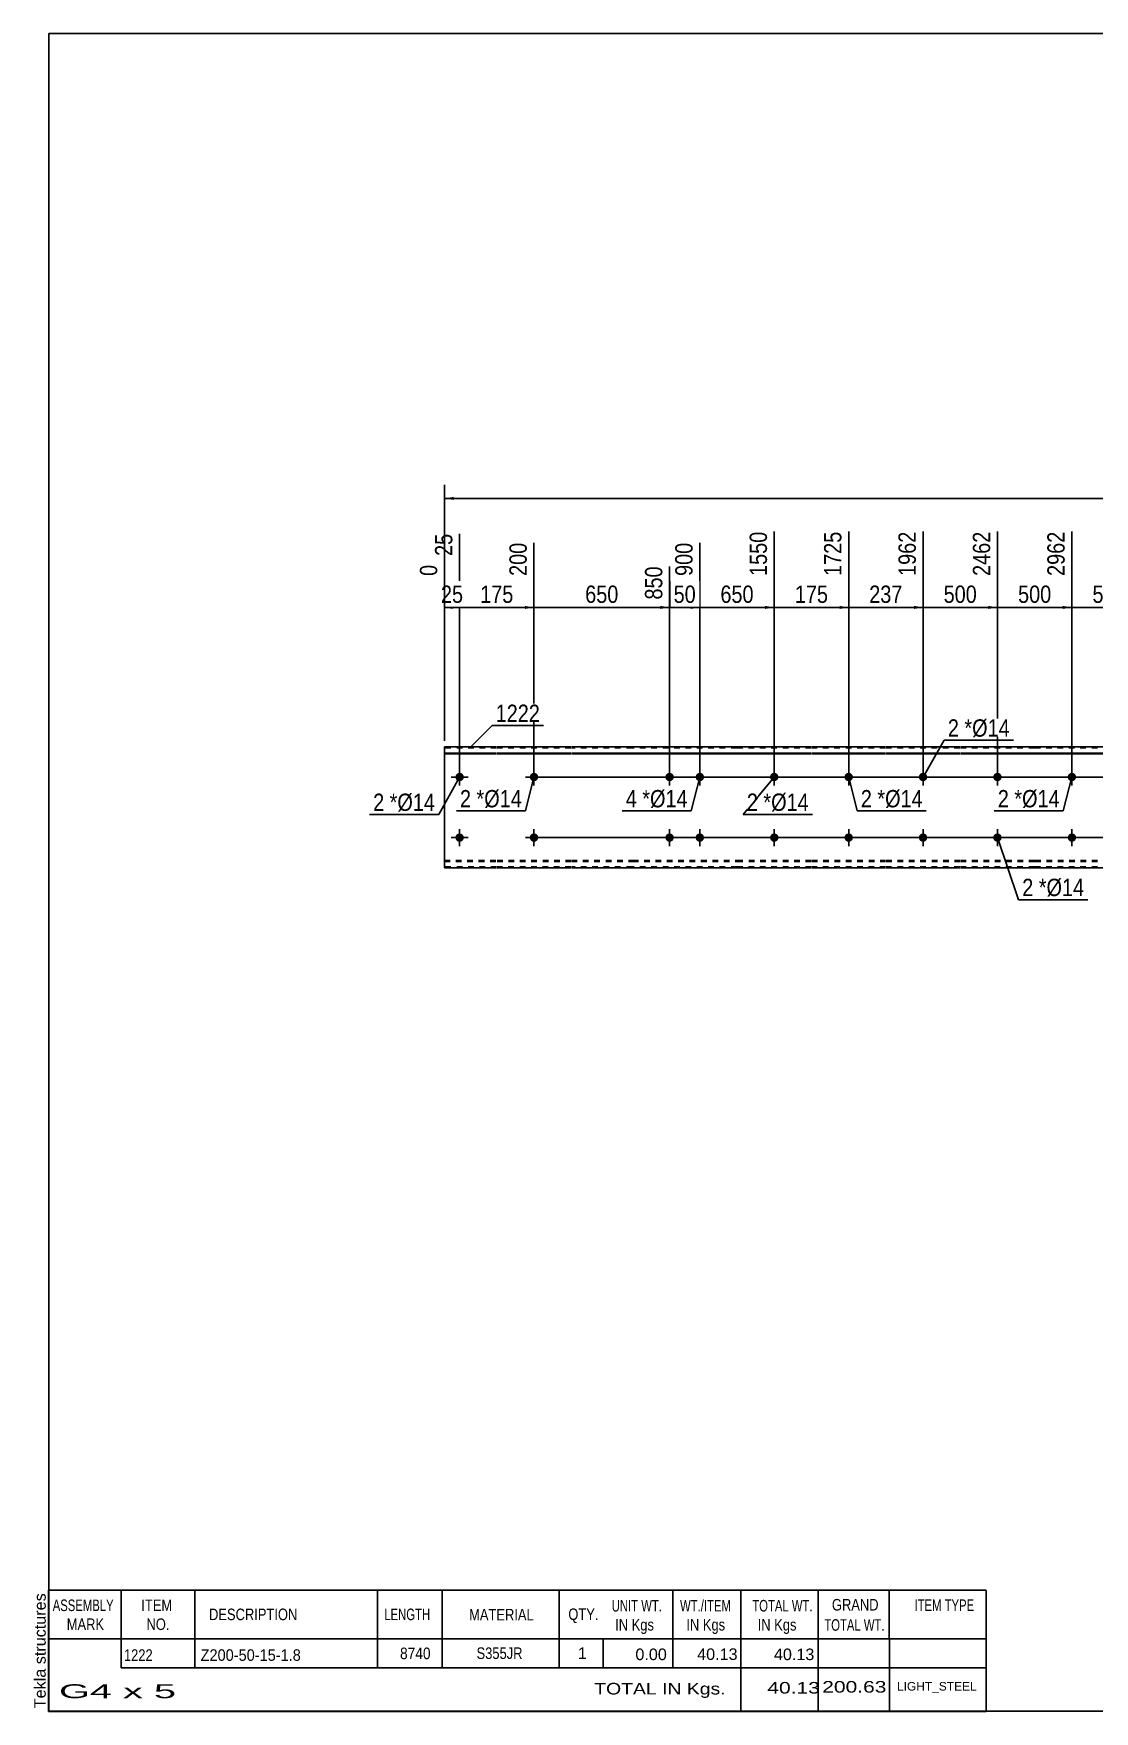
# Model space of a CAD drawing. Header units: millimetres. Extents: x -68 to 335, y -149 to 128.
# Drawn here: x -67.9 to 107.4, y -149.3 to 127.8 of the extents above; entities that cross this region are included whole.
import ezdxf

# ---------------------------------------------------------------- set-up
doc = ezdxf.new("R2010")
doc.units = ezdxf.units.MM
doc.linetypes.add('DXK_LINE_DOT1', pattern=[1.8814, 0.9407, -0.9407])
doc.styles.add('Arial', font='ARIAL.TTF', dxfattribs={"height": 0.2})
doc.styles.add('Arial Narrow', font='ARIALN.TTF', dxfattribs={"height": 0.2})

# ---------------------------------------------------------------- blocks, each defined once
blk = doc.blocks.new('Unknown-629087557-1873')
at = {"color": 5, "linetype": 'Continuous'}
for p, q in [((334.62, 127.75), (-65.38, 127.75)), ((-65.38, 127.75), (-65.38, -149.25)), ((334.62, -149.25), (334.62, 127.75)), ((-65.38, -149.25), (334.62, -149.25))]:
    blk.add_line(p, q, dxfattribs=at)
at = {"color": 174, "linetype": 'Continuous', "style": 'Arial'}
blk.add_text('Tekla structures', height=1.9102, rotation=90, dxfattribs=at).set_placement((-65.88, -148.75))
blk = doc.blocks.new('Bolt-629087557-1223 - 1203')
at = {"linetype": 'Continuous'}
blk.add_hatch(color=3, dxfattribs=at).paths.add_polyline_path([(15.49, 5, -1), (14.09, 5, -1)])
at = {"color": 3, "linetype": 'Continuous'}
for p, q in [((14.79, 6.4), (14.79, 3.6)), ((16.19, 5), (13.39, 5))]:
    blk.add_line(p, q, dxfattribs=at)
blk = doc.blocks.new('Part-629087557-1218 - 1203')
at = {"color": 2, "linetype": 'Continuous'}
for p, q in [((0, 10), (0, -10)), ((8.6, 10), (0, 10)), ((0, 8.94), (8.6, 8.94)), ((0, 8.81), (8.6, 8.81)), ((20.89, 10), (8.7, 10)), ((8.7, 8.94), (20.89, 8.94)), ((8.7, 8.81), (20.89, 8.81)), ((30.99, 10), (20.99, 10)), ((20.99, 8.94), (30.99, 8.94)), ((20.99, 8.81), (30.99, 8.81)), ((48.28, 10), (31.09, 10)), ((31.09, 8.94), (48.28, 8.94)), ((31.09, 8.81), (48.28, 8.81)), ((60.58, 10), (48.38, 10)), ((48.38, 8.94), (60.58, 8.94)), ((48.38, 8.81), (60.58, 8.81)), ((72.87, 10), (60.68, 10)), ((60.68, 8.94), (72.87, 8.94)), ((60.68, 8.81), (72.87, 8.81)), ((85.17, 10), (72.97, 10)), ((72.97, 8.94), (85.17, 8.94)), ((72.97, 8.81), (85.17, 8.81)), ((97.46, 10), (85.27, 10)), ((85.27, 8.94), (97.46, 8.94)), ((85.27, 8.81), (97.46, 8.81)), ((109.75, 10), (97.56, 10)), ((97.56, 8.94), (109.75, 8.94)), ((97.56, 8.81), (109.75, 8.81)), ((122.05, 10), (109.85, 10)), ((109.85, 8.94), (122.05, 8.94)), ((109.85, 8.81), (122.05, 8.81)), ((134.34, 10), (122.15, 10)), ((122.15, 8.94), (134.34, 8.94)), ((122.15, 8.81), (134.34, 8.81)), ((146.64, 10), (134.44, 10)), ((134.44, 8.94), (146.64, 8.94)), ((134.44, 8.81), (146.64, 8.81)), ((158.93, 10), (146.74, 10)), ((146.74, 8.94), (158.93, 8.94)), ((146.74, 8.81), (158.93, 8.81)), ((171.22, 10), (159.03, 10)), ((159.03, 8.94), (171.22, 8.94)), ((159.03, 8.81), (171.22, 8.81)), ((183.52, 10), (171.32, 10)), ((171.32, 8.94), (183.52, 8.94)), ((171.32, 8.81), (183.52, 8.81)), ((195.81, 10), (183.62, 10)), ((183.62, 8.94), (195.81, 8.94)), ((183.62, 8.81), (195.81, 8.81)), ((208.11, 10), (195.91, 10)), ((195.91, 8.94), (208.11, 8.94)), ((195.91, 8.81), (208.11, 8.81)), ((220.4, 10), (208.21, 10)), ((208.21, 8.94), (220.4, 8.94)), ((208.21, 8.81), (220.4, 8.81)), ((232.69, 10), (220.5, 10)), ((220.5, 8.94), (232.69, 8.94)), ((220.5, 8.81), (232.69, 8.81)), ((244.99, 10), (232.79, 10)), ((232.79, 8.94), (244.99, 8.94)), ((232.79, 8.81), (244.99, 8.81)), ((250.09, 10), (245.09, 10)), ((245.09, 8.94), (250.09, 8.94)), ((245.09, 8.81), (250.09, 8.81)), ((250.09, 10), (250.09, -10)), ((8.6, -10), (0, -10)), ((20.89, -10), (8.7, -10)), ((30.99, -10), (20.99, -10)), ((48.28, -10), (31.09, -10)), ((60.58, -10), (48.38, -10)), ((72.87, -10), (60.68, -10)), ((85.17, -10), (72.97, -10)), ((97.46, -10), (85.27, -10)), ((109.75, -10), (97.56, -10)), ((122.05, -10), (109.85, -10)), ((134.34, -10), (122.15, -10)), ((146.64, -10), (134.44, -10)), ((158.93, -10), (146.74, -10)), ((171.22, -10), (159.03, -10)), ((183.52, -10), (171.32, -10)), ((195.81, -10), (183.62, -10)), ((208.11, -10), (195.91, -10)), ((220.4, -10), (208.21, -10)), ((232.69, -10), (220.5, -10)), ((244.99, -10), (232.79, -10)), ((250.09, -10), (245.09, -10))]:
    blk.add_line(p, q, dxfattribs=at)
at = {"color": 7, "linetype": 'DXK_LINE_DOT1'}
for p, q in [((8.6, 9.82), (0, 9.82)), ((20.89, 9.82), (8.7, 9.82)), ((30.99, 9.82), (20.99, 9.82)), ((48.28, 9.82), (31.09, 9.82)), ((60.58, 9.82), (48.38, 9.82)), ((72.87, 9.82), (60.68, 9.82)), ((85.17, 9.82), (72.97, 9.82)), ((97.46, 9.82), (85.27, 9.82)), ((109.75, 9.82), (97.56, 9.82)), ((122.05, 9.82), (109.85, 9.82)), ((134.34, 9.82), (122.15, 9.82)), ((146.64, 9.82), (134.44, 9.82)), ((158.93, 9.82), (146.74, 9.82)), ((171.22, 9.82), (159.03, 9.82)), ((183.52, 9.82), (171.32, 9.82)), ((195.81, 9.82), (183.62, 9.82)), ((208.11, 9.82), (195.91, 9.82)), ((220.4, 9.82), (208.21, 9.82)), ((232.69, 9.82), (220.5, 9.82)), ((244.99, 9.82), (232.79, 9.82)), ((250.09, 9.82), (245.09, 9.82)), ((0, -8.81), (8.6, -8.81)), ((0, -8.94), (8.6, -8.94)), ((8.6, -9.82), (0, -9.82)), ((8.7, -8.81), (20.89, -8.81)), ((8.7, -8.94), (20.89, -8.94)), ((20.89, -9.82), (8.7, -9.82)), ((20.99, -8.81), (30.99, -8.81)), ((20.99, -8.94), (30.99, -8.94)), ((30.99, -9.82), (20.99, -9.82)), ((31.09, -8.81), (48.28, -8.81)), ((31.09, -8.94), (48.28, -8.94)), ((48.28, -9.82), (31.09, -9.82)), ((48.38, -8.81), (60.58, -8.81)), ((48.38, -8.94), (60.58, -8.94)), ((60.58, -9.82), (48.38, -9.82)), ((60.68, -8.81), (72.87, -8.81)), ((60.68, -8.94), (72.87, -8.94)), ((72.87, -9.82), (60.68, -9.82)), ((72.97, -8.81), (85.17, -8.81)), ((72.97, -8.94), (85.17, -8.94)), ((85.17, -9.82), (72.97, -9.82)), ((85.27, -8.81), (97.46, -8.81)), ((85.27, -8.94), (97.46, -8.94)), ((97.46, -9.82), (85.27, -9.82)), ((97.56, -8.81), (109.75, -8.81)), ((97.56, -8.94), (109.75, -8.94)), ((109.75, -9.82), (97.56, -9.82)), ((109.85, -8.81), (122.05, -8.81)), ((109.85, -8.94), (122.05, -8.94)), ((122.05, -9.82), (109.85, -9.82)), ((122.15, -8.81), (134.34, -8.81)), ((122.15, -8.94), (134.34, -8.94)), ((134.34, -9.82), (122.15, -9.82)), ((134.44, -8.81), (146.64, -8.81)), ((134.44, -8.94), (146.64, -8.94)), ((146.64, -9.82), (134.44, -9.82)), ((146.74, -8.81), (158.93, -8.81)), ((146.74, -8.94), (158.93, -8.94)), ((158.93, -9.82), (146.74, -9.82)), ((159.03, -8.81), (171.22, -8.81)), ((159.03, -8.94), (171.22, -8.94)), ((171.22, -9.82), (159.03, -9.82)), ((171.32, -8.81), (183.52, -8.81)), ((171.32, -8.94), (183.52, -8.94)), ((183.52, -9.82), (171.32, -9.82)), ((183.62, -8.81), (195.81, -8.81)), ((183.62, -8.94), (195.81, -8.94)), ((195.81, -9.82), (183.62, -9.82)), ((195.91, -8.81), (208.11, -8.81)), ((195.91, -8.94), (208.11, -8.94)), ((208.11, -9.82), (195.91, -9.82)), ((208.21, -8.81), (220.4, -8.81)), ((208.21, -8.94), (220.4, -8.94)), ((220.4, -9.82), (208.21, -9.82)), ((220.5, -8.81), (232.69, -8.81)), ((220.5, -8.94), (232.69, -8.94)), ((232.69, -9.82), (220.5, -9.82)), ((232.79, -8.81), (244.99, -8.81)), ((232.79, -8.94), (244.99, -8.94)), ((244.99, -9.82), (232.79, -9.82)), ((245.09, -8.81), (250.09, -8.81)), ((245.09, -8.94), (250.09, -8.94)), ((250.09, -9.82), (245.09, -9.82))]:
    blk.add_line(p, q, dxfattribs=at)
blk = doc.blocks.new('Bolt-629087557-1219 - 1203')
at = {"linetype": 'Continuous'}
for points in [[(37.89, 5, -1), (36.49, 5, -1)], [(42.89, 5, -1), (41.49, 5, -1)], [(37.89, -5, -1), (36.49, -5, -1)], [(42.89, -5, -1), (41.49, -5, -1)]]:
    blk.add_hatch(color=3, dxfattribs=at).paths.add_polyline_path(points)
at = {"color": 3, "linetype": 'Continuous'}
for p, q in [((37.19, 6.4), (37.19, 3.6)), ((42.19, 6.4), (42.19, 3.6)), ((35.79, 5), (38.59, 5)), ((40.79, 5), (43.59, 5)), ((35.79, -5), (38.59, -5)), ((37.19, -3.6), (37.19, -6.4)), ((40.79, -5), (43.59, -5)), ((42.19, -3.6), (42.19, -6.4))]:
    blk.add_line(p, q, dxfattribs=at)
blk = doc.blocks.new('Bolt-629087557-1220 - 1203')
at = {"linetype": 'Continuous'}
blk.add_hatch(color=3, dxfattribs=at).paths.add_polyline_path([(15.49, -5, -1), (14.09, -5, -1)])
at = {"color": 3, "linetype": 'Continuous'}
for p, q in [((13.39, -5), (16.19, -5)), ((14.79, -3.6), (14.79, -6.4))]:
    blk.add_line(p, q, dxfattribs=at)
blk = doc.blocks.new('Bolt-629087557-1221 - 1203')
at = {"linetype": 'Continuous'}
blk.add_hatch(color=3, dxfattribs=at).paths.add_polyline_path([(55.18, -5, -1), (53.78, -5, -1)])
at = {"color": 3, "linetype": 'Continuous'}
for p, q in [((53.08, -5), (55.88, -5)), ((54.48, -3.6), (54.48, -6.4))]:
    blk.add_line(p, q, dxfattribs=at)
blk = doc.blocks.new('Bolt-629087557-1222 - 1203')
at = {"linetype": 'Continuous'}
blk.add_hatch(color=3, dxfattribs=at).paths.add_polyline_path([(55.18, 5, -1), (53.78, 5, -1)])
at = {"color": 3, "linetype": 'Continuous'}
for p, q in [((54.48, 6.4), (54.48, 3.6)), ((55.88, 5), (53.08, 5))]:
    blk.add_line(p, q, dxfattribs=at)
blk = doc.blocks.new('Bolt-629087557-1224 - 1203')
at = {"linetype": 'Continuous'}
for points in [[(3.2, 5, -1), (1.8, 5, -1)], [(3.2, -5, -1), (1.8, -5, -1)]]:
    blk.add_hatch(color=3, dxfattribs=at).paths.add_polyline_path(points)
at = {"color": 3, "linetype": 'Continuous'}
for p, q in [((2.5, 6.4), (2.5, 3.6)), ((3.9, 5), (1.1, 5)), ((3.9, -5), (1.1, -5)), ((2.5, -3.6), (2.5, -6.4))]:
    blk.add_line(p, q, dxfattribs=at)
blk = doc.blocks.new('Bolt-629087557-1225 - 1203')
at = {"linetype": 'Continuous'}
for points in [[(67.48, 5, -1), (66.08, 5, -1)], [(67.48, -5, -1), (66.08, -5, -1)]]:
    blk.add_hatch(color=3, dxfattribs=at).paths.add_polyline_path(points)
at = {"color": 3, "linetype": 'Continuous'}
for p, q in [((66.78, 6.4), (66.78, 3.6)), ((68.18, 5), (65.38, 5)), ((68.18, -5), (65.38, -5)), ((66.78, -3.6), (66.78, -6.4))]:
    blk.add_line(p, q, dxfattribs=at)
blk = doc.blocks.new('Bolt-629087557-1237 - 1203')
at = {"linetype": 'Continuous'}
for points in [[(104.36, 5, -1), (102.96, 5, -1)], [(104.36, -5, -1), (102.96, -5, -1)]]:
    blk.add_hatch(color=3, dxfattribs=at).paths.add_polyline_path(points)
at = {"color": 3, "linetype": 'Continuous'}
for p, q in [((103.66, 6.4), (103.66, 3.6)), ((102.26, 5), (105.06, 5)), ((102.26, -5), (105.06, -5)), ((103.66, -3.6), (103.66, -6.4))]:
    blk.add_line(p, q, dxfattribs=at)
blk = doc.blocks.new('Bolt-629087557-1238 - 1203')
at = {"linetype": 'Continuous'}
for points in [[(92.06, 5, -1), (90.66, 5, -1)], [(92.06, -5, -1), (90.66, -5, -1)]]:
    blk.add_hatch(color=3, dxfattribs=at).paths.add_polyline_path(points)
at = {"color": 3, "linetype": 'Continuous'}
for p, q in [((91.36, 6.4), (91.36, 3.6)), ((89.96, 5), (92.76, 5)), ((89.96, -5), (92.76, -5)), ((91.36, -3.6), (91.36, -6.4))]:
    blk.add_line(p, q, dxfattribs=at)
blk = doc.blocks.new('Bolt-629087557-1239 - 1203')
at = {"linetype": 'Continuous'}
for points in [[(79.77, 5, -1), (78.37, 5, -1)], [(79.77, -5, -1), (78.37, -5, -1)]]:
    blk.add_hatch(color=3, dxfattribs=at).paths.add_polyline_path(points)
at = {"color": 3, "linetype": 'Continuous'}
for p, q in [((79.07, 6.4), (79.07, 3.6)), ((77.67, 5), (80.47, 5)), ((77.67, -5), (80.47, -5)), ((79.07, -3.6), (79.07, -6.4))]:
    blk.add_line(p, q, dxfattribs=at)
blk = doc.blocks.new('StraightDimension-629087557-1303 - 1203')
at = {"linetype": 'Continuous'}
blk.add_hatch(color=7, dxfattribs=at).paths.add_polyline_path([(89.86, 33.25), (91.36, 33), (89.86, 32.75)])
at = {"color": 7, "linetype": 'Continuous'}
for p, q in [((79.07, 6), (79.07, 45.51)), ((91.36, 6), (91.36, 45.51)), ((79.07, 33), (91.36, 33))]:
    blk.add_line(p, q, dxfattribs=at)
at = {"color": 0}
blk.add_wipeout([(88.56, 33.15), (88.56, 37.35), (81.87, 37.35), (81.87, 33.15)], dxfattribs=at)
at = {"color": 0, "linetype": 'Continuous'}
blk.add_wipeout([(90.76, 46.11), (86.56, 46.11), (86.56, 37.6), (90.76, 37.6)], dxfattribs=at)
at = {"color": 3, "linetype": 'Continuous', "style": 'Arial Narrow'}
blk.add_text('2462', height=2.863, rotation=90.0002, dxfattribs=at).set_placement((90.16, 38.2))
at = {"color": 3, "style": 'Arial Narrow'}
blk.add_text('500', height=2.863, dxfattribs=at).set_placement((82.47, 33.75))
blk = doc.blocks.new('StraightDimension-629087557-1301 - 1203')
at = {"linetype": 'Continuous'}
blk.add_hatch(color=7, dxfattribs=at).paths.add_polyline_path([(114.45, 33.25), (115.95, 33), (114.45, 32.75)])
at = {"color": 7, "linetype": 'Continuous'}
for p, q in [((103.66, 6), (103.66, 45.51)), ((115.95, 6), (115.95, 45.51)), ((103.66, 33), (115.95, 33))]:
    blk.add_line(p, q, dxfattribs=at)
at = {"color": 0}
blk.add_wipeout([(113.15, 33.15), (113.15, 37.35), (106.46, 37.35), (106.46, 33.15)], dxfattribs=at)
at = {"color": 0, "linetype": 'Continuous'}
blk.add_wipeout([(115.35, 46.11), (111.15, 46.11), (111.15, 37.6), (115.35, 37.6)], dxfattribs=at)
at = {"color": 3, "linetype": 'Continuous', "style": 'Arial Narrow'}
blk.add_text('3462', height=2.863, rotation=90.0002, dxfattribs=at).set_placement((114.75, 38.2))
at = {"color": 3, "style": 'Arial Narrow'}
blk.add_text('500', height=2.863, dxfattribs=at).set_placement((107.06, 33.75))
blk = doc.blocks.new('StraightDimension-629087557-1305 - 1203')
at = {"linetype": 'Continuous'}
blk.add_hatch(color=7, dxfattribs=at).paths.add_polyline_path([(65.28, 33.25), (66.78, 33), (65.28, 32.75)])
at = {"color": 7, "linetype": 'Continuous'}
for p, q in [((54.48, 6), (54.48, 45.51)), ((66.78, 6), (66.78, 45.51)), ((54.48, 33), (66.78, 33))]:
    blk.add_line(p, q, dxfattribs=at)
at = {"color": 0}
blk.add_wipeout([(63.97, 33.15), (63.97, 37.35), (57.29, 37.35), (57.29, 33.15)], dxfattribs=at)
at = {"color": 0, "linetype": 'Continuous'}
blk.add_wipeout([(66.18, 46.11), (61.98, 46.11), (61.98, 37.6), (66.18, 37.6)], dxfattribs=at)
at = {"color": 3, "linetype": 'Continuous', "style": 'Arial Narrow'}
blk.add_text('1725', height=2.863, rotation=90.0002, dxfattribs=at).set_placement((65.58, 38.2))
at = {"color": 3, "style": 'Arial Narrow'}
blk.add_text('175', height=2.863, dxfattribs=at).set_placement((57.89, 33.75))
blk = doc.blocks.new('StraightDimension-629087557-1309 - 1203')
at = {"linetype": 'Continuous'}
blk.add_hatch(color=7, dxfattribs=at).paths.add_polyline_path([(13.29, 33.25), (14.79, 33), (13.29, 32.75)])
at = {"color": 7, "linetype": 'Continuous'}
for p, q in [((2.5, 6), (2.5, 45.16)), ((14.79, 6), (14.79, 43.68)), ((2.5, 33), (14.79, 33))]:
    blk.add_line(p, q, dxfattribs=at)
at = {"color": 0}
blk.add_wipeout([(11.99, 33.15), (11.99, 37.35), (5.3, 37.35), (5.3, 33.15)], dxfattribs=at)
at = {"color": 0, "linetype": 'Continuous'}
blk.add_wipeout([(14.19, 44.28), (9.99, 44.28), (9.99, 37.6), (14.19, 37.6)], dxfattribs=at)
at = {"color": 3, "linetype": 'Continuous', "style": 'Arial Narrow'}
blk.add_text('200', height=2.863, rotation=90.0002, dxfattribs=at).set_placement((13.59, 38.2))
at = {"color": 3, "style": 'Arial Narrow'}
blk.add_text('175', height=2.863, dxfattribs=at).set_placement((5.9, 33.75))
blk = doc.blocks.new('StraightDimension-629087557-1302 - 1203')
at = {"linetype": 'Continuous'}
blk.add_hatch(color=7, dxfattribs=at).paths.add_polyline_path([(102.16, 33.25), (103.66, 33), (102.16, 32.75)])
at = {"color": 7, "linetype": 'Continuous'}
for p, q in [((91.36, 6), (91.36, 45.51)), ((103.66, 6), (103.66, 45.51)), ((91.36, 33), (103.66, 33))]:
    blk.add_line(p, q, dxfattribs=at)
at = {"color": 0}
blk.add_wipeout([(100.85, 33.15), (100.85, 37.35), (94.17, 37.35), (94.17, 33.15)], dxfattribs=at)
at = {"color": 0, "linetype": 'Continuous'}
blk.add_wipeout([(103.06, 46.11), (98.86, 46.11), (98.86, 37.6), (103.06, 37.6)], dxfattribs=at)
at = {"color": 3, "linetype": 'Continuous', "style": 'Arial Narrow'}
blk.add_text('2962', height=2.863, rotation=90.0002, dxfattribs=at).set_placement((102.46, 38.2))
at = {"color": 3, "style": 'Arial Narrow'}
blk.add_text('500', height=2.863, dxfattribs=at).set_placement((94.77, 33.75))
blk = doc.blocks.new('StraightDimension-629087557-1306 - 1203')
at = {"linetype": 'Continuous'}
blk.add_hatch(color=7, dxfattribs=at).paths.add_polyline_path([(52.98, 33.25), (54.48, 33), (52.98, 32.75)])
at = {"color": 7, "linetype": 'Continuous'}
for p, q in [((54.48, 6), (54.48, 45.51)), ((42.19, 6), (42.19, 43.68)), ((42.19, 33), (54.48, 33))]:
    blk.add_line(p, q, dxfattribs=at)
at = {"color": 0}
blk.add_wipeout([(51.68, 33.15), (51.68, 37.35), (44.99, 37.35), (44.99, 33.15)], dxfattribs=at)
at = {"color": 0, "linetype": 'Continuous'}
blk.add_wipeout([(53.88, 46.11), (49.68, 46.11), (49.68, 37.6), (53.88, 37.6)], dxfattribs=at)
at = {"color": 3, "linetype": 'Continuous', "style": 'Arial Narrow'}
blk.add_text('1550', height=2.863, rotation=90.0002, dxfattribs=at).set_placement((53.28, 38.2))
at = {"color": 3, "style": 'Arial Narrow'}
blk.add_text('650', height=2.863, dxfattribs=at).set_placement((45.59, 33.75))
blk = doc.blocks.new('StraightDimension-629087557-1307 - 1203')
at = {"linetype": 'Continuous'}
blk.add_hatch(color=7, dxfattribs=at).paths.add_polyline_path([(40.69, 33.25), (42.19, 33), (40.69, 32.75)])
at = {"color": 7, "linetype": 'Continuous'}
for p, q in [((42.19, 6), (42.19, 43.68)), ((37.19, 6), (37.19, 39.78)), ((37.19, 33), (42.19, 33))]:
    blk.add_line(p, q, dxfattribs=at)
at = {"color": 0}
blk.add_wipeout([(42.12, 33.15), (42.12, 37.35), (37.26, 37.35), (37.26, 33.15)], dxfattribs=at)
at = {"color": 0, "linetype": 'Continuous'}
blk.add_wipeout([(41.59, 44.28), (37.39, 44.28), (37.39, 37.6), (41.59, 37.6)], dxfattribs=at)
at = {"color": 3, "linetype": 'Continuous', "style": 'Arial Narrow'}
blk.add_text('900', height=2.863, rotation=90.0002, dxfattribs=at).set_placement((40.99, 38.2))
at = {"color": 3, "style": 'Arial Narrow'}
blk.add_text('50', height=2.863, dxfattribs=at).set_placement((37.86, 33.75))
blk = doc.blocks.new('StraightDimension-629087557-1308 - 1203')
at = {"linetype": 'Continuous'}
blk.add_hatch(color=7, dxfattribs=at).paths.add_polyline_path([(35.69, 33.25), (37.19, 33), (35.69, 32.75)])
at = {"color": 7, "linetype": 'Continuous'}
for p, q in [((14.79, 6), (14.79, 43.68)), ((37.19, 6), (37.19, 39.78)), ((14.79, 33), (37.19, 33))]:
    blk.add_line(p, q, dxfattribs=at)
at = {"color": 0, "linetype": 'Continuous'}
blk.add_wipeout([(36.59, 40.38), (32.39, 40.38), (32.39, 33.7), (36.59, 33.7)], dxfattribs=at)
at = {"color": 0}
blk.add_wipeout([(29.33, 33.15), (29.33, 37.35), (22.65, 37.35), (22.65, 33.15)], dxfattribs=at)
at = {"color": 3, "linetype": 'Continuous', "style": 'Arial Narrow'}
blk.add_text('850', height=2.863, rotation=90.0002, dxfattribs=at).set_placement((35.99, 34.3))
at = {"color": 3, "style": 'Arial Narrow'}
blk.add_text('650', height=2.863, dxfattribs=at).set_placement((23.25, 33.75))
blk = doc.blocks.new('StraightDimension-629087557-1304 - 1203')
at = {"linetype": 'Continuous'}
blk.add_hatch(color=7, dxfattribs=at).paths.add_polyline_path([(77.57, 33.25), (79.07, 33), (77.57, 32.75)])
at = {"color": 7, "linetype": 'Continuous'}
for p, q in [((66.78, 6), (66.78, 45.51)), ((79.07, 6), (79.07, 45.51)), ((66.78, 33), (79.07, 33))]:
    blk.add_line(p, q, dxfattribs=at)
at = {"color": 0}
blk.add_wipeout([(76.26, 33.15), (76.26, 37.35), (69.58, 37.35), (69.58, 33.15)], dxfattribs=at)
at = {"color": 0, "linetype": 'Continuous'}
blk.add_wipeout([(78.47, 46.11), (74.27, 46.11), (74.27, 37.6), (78.47, 37.6)], dxfattribs=at)
at = {"color": 3, "linetype": 'Continuous', "style": 'Arial Narrow'}
blk.add_text('1962', height=2.863, rotation=90.0002, dxfattribs=at).set_placement((77.87, 38.2))
at = {"color": 3, "style": 'Arial Narrow'}
blk.add_text('237', height=2.863, dxfattribs=at).set_placement((70.18, 33.75))
blk = doc.blocks.new('StraightDimension-629087557-1310 - 1203')
at = {"linetype": 'Continuous'}
blk.add_hatch(color=7, dxfattribs=at).paths.add_polyline_path([(1, 33.25), (2.5, 33), (1, 32.75)])
at = {"color": 7, "linetype": 'Continuous'}
for p, q in [((2.5, 6), (2.5, 45.16)), ((0, 11), (0, 40.03)), ((0, 33), (2.5, 33))]:
    blk.add_line(p, q, dxfattribs=at)
at = {"color": 0, "linetype": 'Continuous'}
blk.add_wipeout([(1.9, 45.76), (-2.3, 45.76), (-2.3, 40.9), (1.9, 40.9)], dxfattribs=at)
at = {"color": 0}
blk.add_wipeout([(3.68, 33.15), (3.68, 37.35), (-1.18, 37.35), (-1.18, 33.15)], dxfattribs=at)
at = {"color": 0, "linetype": 'Continuous'}
blk.add_wipeout([(-0.6, 40.63), (-4.8, 40.63), (-4.8, 37.6), (-0.6, 37.6)], dxfattribs=at)
at = {"color": 3, "linetype": 'Continuous', "style": 'Arial Narrow'}
for s, height, p in [('25', 2.863, (1.3, 41.5)), ('0', 2.86, (-1.2, 38.2))]:
    blk.add_text(s, height=height, rotation=90.0002, dxfattribs=at).set_placement(p)
at = {"color": 3, "style": 'Arial Narrow'}
blk.add_text('25', height=2.863, dxfattribs=at).set_placement((-0.58, 33.75))
blk = doc.blocks.new('StraightDimension-629087557-1379 - 1203')
at = {"linetype": 'Continuous'}
for points in [[(260.75, 8.5), (261, 10), (261.25, 8.5)], [(261.25, 6.5), (261, 5), (260.75, 6.5)]]:
    blk.add_hatch(color=7, dxfattribs=at).paths.add_polyline_path(points)
at = {"color": 7, "linetype": 'Continuous'}
for p, q in [((239.89, 10), (263.4, 10)), ((261, 5), (261, 10)), ((15.79, 5), (263.4, 5))]:
    blk.add_line(p, q, dxfattribs=at)
at = {"color": 0}
blk.add_wipeout([(260.85, 9.93), (256.65, 9.93), (256.65, 5.07), (260.85, 5.07)], dxfattribs=at)
at = {"color": 3, "style": 'Arial Narrow'}
blk.add_text('50', height=2.863, rotation=90.0002, dxfattribs=at).set_placement((260.25, 5.67))
blk = doc.blocks.new('StraightDimension-629087557-1394 - 1203')
at = {"linetype": 'Continuous'}
for points in [[(260.75, -6.5), (261, -5), (261.25, -6.5)], [(261.25, -8.5), (261, -10), (260.75, -8.5)]]:
    blk.add_hatch(color=7, dxfattribs=at).paths.add_polyline_path(points)
at = {"color": 7, "linetype": 'Continuous'}
for p, q in [((15.79, -5), (263.4, -5)), ((261, -10), (261, -5)), ((239.89, -10), (263.4, -10))]:
    blk.add_line(p, q, dxfattribs=at)
at = {"color": 0}
blk.add_wipeout([(260.85, -5.07), (256.65, -5.07), (256.65, -9.93), (260.85, -9.93)], dxfattribs=at)
at = {"color": 3, "style": 'Arial Narrow'}
blk.add_text('50', height=2.863, rotation=90.0002, dxfattribs=at).set_placement((260.25, -9.33))
blk = doc.blocks.new('StraightDimension-629087557-1409 - 1203')
at = {"linetype": 'Continuous'}
for points in [[(1.5, 50.75), (0, 51), (1.5, 51.25)], [(248.59, 51.25), (250.09, 51), (248.59, 50.75)]]:
    blk.add_hatch(color=7, dxfattribs=at).paths.add_polyline_path(points)
at = {"color": 7, "linetype": 'Continuous'}
for p, q in [((0, 11), (0, 53.25)), ((250.09, 11), (250.09, 53.25)), ((0, 51), (250.09, 51))]:
    blk.add_line(p, q, dxfattribs=at)
at = {"color": 0}
blk.add_wipeout([(129.3, 51.15), (129.3, 55.35), (120.79, 55.35), (120.79, 51.15)], dxfattribs=at)
at = {"color": 3, "style": 'Arial Narrow'}
blk.add_text('8740', height=2.863, dxfattribs=at).set_placement((121.39, 51.75))
blk = doc.blocks.new('CBS_BOM-629087557-1951')
at = {"color": 7, "linetype": 'Continuous'}
for p, q in [((-65.41, -137.28), (-65.41, -129.28)), ((-65.41, -129.28), (89.51, -129.28)), ((-53.41, -137.28), (-53.41, -129.28)), ((-41.22, -137.28), (-41.22, -129.28)), ((-11.06, -137.28), (-11.06, -129.28)), ((-0.38, -137.28), (-0.38, -129.28)), ((18.94, -137.28), (18.94, -129.28)), ((37.74, -137.28), (37.74, -129.28)), ((48.95, -137.28), (48.95, -129.28)), ((61.74, -137.28), (61.74, -129.28)), ((73.49, -137.28), (73.49, -129.28)), ((89.51, -129.29), (89.5, -137.27)), ((-65.41, -137.28), (89.51, -137.28)), ((-65.41, -142.08), (-65.41, -137.28)), ((-53.41, -142.08), (-53.41, -137.28)), ((-41.22, -142.08), (-41.22, -137.28)), ((-11.06, -142.08), (-11.06, -137.28)), ((-0.38, -142.08), (-0.38, -137.28)), ((18.94, -142.08), (18.94, -137.28)), ((26.2, -142.08), (26.2, -137.28)), ((37.74, -142.08), (37.74, -137.28)), ((48.95, -142.08), (48.95, -137.28)), ((61.74, -142.08), (61.74, -137.28)), ((73.5, -142.08), (73.5, -137.28)), ((89.51, -137.28), (89.51, -142.08)), ((-65.41, -149.28), (-65.41, -142.1)), ((-53.41, -142.08), (89.51, -142.08)), ((48.95, -149.28), (48.95, -142.1)), ((61.74, -149.28), (61.74, -142.1)), ((73.54, -149.28), (73.54, -142.1)), ((89.51, -142.08), (89.51, -149.28)), ((-65.41, -149.28), (89.51, -149.28))]:
    blk.add_line(p, q, dxfattribs=at)
at = {"color": 3, "linetype": 'Continuous', "style": 'Arial'}
for s, height, width, p in [('ASSEMBLY', 1.91, 0.7, (-64.73, -132.71)), ('ITEM', 1.91, 0.8, (-50.09, -132.71)), ('DESCRIPTION', 1.9102, 0.8, (-38.9, -134.21)), ('LENGTH', 1.91, 0.7, (-9.95, -134.21)), ('MATERIAL', 1.91, 0.8, (4.07, -134.26)), ('QTY.', 1.91, 0.8, (20.46, -134.18)), ('UNIT WT.', 1.91, 0.7, (27.63, -132.78)), ('WT./ITEM', 1.91, 0.7, (38.92, -132.78)), ('TOTAL WT.', 1.91, 0.7, (50.85, -132.78)), ('GRAND', 1.91, 0.8, (64.01, -132.62)), ('ITEM TYPE', 1.91, 0.7, (77.65, -132.7)), ('MARK', 1.91, 0.8, (-62.41, -135.84)), ('NO.', 1.91, 0.8, (-49.23, -135.84)), ('IN Kgs', 1.91, 0.8, (28.2, -135.92)), ('IN Kgs', 1.91, 0.8, (39.96, -135.92)), ('IN Kgs', 1.91, 0.8, (51.75, -135.92)), ('TOTAL WT.', 1.91, 0.7, (62.75, -135.96))]:
    blk.add_text(s, height=height, dxfattribs=dict(at, width=width)).set_placement(p)
at = {"color": 7, "linetype": 'Continuous', "style": 'Arial'}
for s, height, width, p in [('1222', 1.91, 0.8, (-52.96, -140.93)), ('Z200-50-15-1.8', 1.9102, 0.9, (-40.29, -140.93)), ('8740', 1.91, 0.85, (-7.34, -140.65)), ('S355JR', 1.91, 0.8, (5.3, -140.62))]:
    blk.add_text(s, height=height, dxfattribs=dict(at, width=width)).set_placement(p)
for s, p in [('1', (22.03, -140.62)), ('0.00', (31.54, -140.81)), ('40.13', (41.75, -140.78)), ('40.13', (54.43, -140.81))]:
    blk.add_text(s, height=1.91, dxfattribs=at).set_placement(p)
at = {"color": 6, "linetype": 'Continuous', "style": 'Arial'}
for s, height, width, p in [('G4 x 5', 2.292, 2.05, (-63.69, -147.09)), ('TOTAL IN Kgs.', 1.9102, 1.2, (24.74, -146.48)), ('40.13', 1.91, 1.3, (53.34, -146.33)), ('200.63', 1.91, 1.3, (62.41, -146.17))]:
    blk.add_text(s, height=height, dxfattribs=dict(at, width=width)).set_placement(p)
blk.add_text('LIGHT_STEEL', height=1.4135, dxfattribs=at).set_placement((74.76, -145.83))
blk = doc.blocks.new('Mark-629087557-1412 - 1203')
at = {"color": 0}
blk.add_wipeout([(15.77, 14.09), (15.77, 17.09), (8.46, 17.09), (8.46, 14.09)], dxfattribs=at)
blk.add_wipeout([(15.77, 14.09), (15.77, 17.09), (8.46, 17.09), (8.46, 14.09)], dxfattribs=at)
at = {"color": 7, "linetype": 'Continuous'}
for p, q in [((4.32, 9.95), (7.86, 13.49)), ((7.86, 13.49), (16.37, 13.49))]:
    blk.add_line(p, q, dxfattribs=at)
at = {"color": 3, "style": 'Arial Narrow'}
blk.add_text('1222', height=2.863, dxfattribs=at).set_placement((8.46, 14.09))
blk = doc.blocks.new('MarkSet-629087557-1425 - 1203')
at = {"color": 0}
blk.add_wipeout([(51.79, -0.59), (51.79, 2.41), (49.96, 2.41), (49.96, -0.59)], dxfattribs=at)
blk.add_wipeout([(51.79, -0.59), (51.79, 2.41), (49.96, 2.41), (49.96, -0.59)], dxfattribs=at)
blk.add_wipeout([(53.97, -0.59), (53.97, 2.41), (52.69, 2.41), (52.69, -0.59)], dxfattribs=at)
blk.add_wipeout([(53.97, -0.59), (53.97, 2.41), (52.69, 2.41), (52.69, -0.59)], dxfattribs=at)
at = {"color": 3, "style": 'Arial Narrow'}
blk.add_text('2', height=2.86, dxfattribs=at).set_placement((49.96, -0.59))
at = {"color": 0}
blk.add_wipeout([(60.18, -0.59), (60.18, 2.41), (53.97, 2.41), (53.97, -0.59)], dxfattribs=at)
blk.add_wipeout([(60.18, -0.59), (60.18, 2.41), (53.97, 2.41), (53.97, -0.59)], dxfattribs=at)
at = {"color": 7, "linetype": 'Continuous'}
for p, q in [((54.48, 5), (49.36, -1.19)), ((49.36, -1.19), (60.78, -1.19))]:
    blk.add_line(p, q, dxfattribs=at)
at = {"color": 3, "style": 'Arial Narrow'}
for s, height, p in [('*', 2.86, (52.69, -0.59)), ('Ø14', 2.863, (53.97, -0.59))]:
    blk.add_text(s, height=height, dxfattribs=at).set_placement(p)
blk = doc.blocks.new('MarkSet-629087557-1420 - 1203')
at = {"color": 0}
blk.add_wipeout([(4.39, -0.01), (4.39, 2.99), (2.56, 2.99), (2.56, -0.01)], dxfattribs=at)
blk.add_wipeout([(4.39, -0.01), (4.39, 2.99), (2.56, 2.99), (2.56, -0.01)], dxfattribs=at)
blk.add_wipeout([(6.57, -0.01), (6.57, 2.99), (5.29, 2.99), (5.29, -0.01)], dxfattribs=at)
blk.add_wipeout([(6.57, -0.01), (6.57, 2.99), (5.29, 2.99), (5.29, -0.01)], dxfattribs=at)
at = {"color": 3, "style": 'Arial Narrow'}
blk.add_text('2', height=2.86, dxfattribs=at).set_placement((2.56, -0.01))
at = {"color": 0}
blk.add_wipeout([(12.78, -0.01), (12.78, 2.99), (6.57, 2.99), (6.57, -0.01)], dxfattribs=at)
blk.add_wipeout([(12.78, -0.01), (12.78, 2.99), (6.57, 2.99), (6.57, -0.01)], dxfattribs=at)
at = {"color": 7, "linetype": 'Continuous'}
for p in [(14.79, 5), (1.96, -0.61)]:
    blk.add_line(p, (13.38, -0.61), dxfattribs=at)
at = {"color": 3, "style": 'Arial Narrow'}
for s, height, p in [('*', 2.86, (5.29, -0.01)), ('Ø14', 2.863, (6.57, -0.01))]:
    blk.add_text(s, height=height, dxfattribs=at).set_placement(p)
blk = doc.blocks.new('Mark-629087557-1433 - 1203')
at = {"color": 0}
blk.add_wipeout([(31.78, -0.01), (31.78, 2.99), (29.95, 2.99), (29.95, -0.01)], dxfattribs=at)
blk.add_wipeout([(31.78, -0.01), (31.78, 2.99), (29.95, 2.99), (29.95, -0.01)], dxfattribs=at)
blk.add_wipeout([(33.96, -0.01), (33.96, 2.99), (32.68, 2.99), (32.68, -0.01)], dxfattribs=at)
blk.add_wipeout([(33.96, -0.01), (33.96, 2.99), (32.68, 2.99), (32.68, -0.01)], dxfattribs=at)
at = {"color": 3, "style": 'Arial Narrow'}
blk.add_text('4', height=2.86, dxfattribs=at).set_placement((29.95, -0.01))
at = {"color": 0}
blk.add_wipeout([(40.17, -0.01), (40.17, 2.99), (33.96, 2.99), (33.96, -0.01)], dxfattribs=at)
blk.add_wipeout([(40.17, -0.01), (40.17, 2.99), (33.96, 2.99), (33.96, -0.01)], dxfattribs=at)
at = {"color": 7, "linetype": 'Continuous'}
for p in [(42.19, 5), (29.35, -0.61)]:
    blk.add_line(p, (40.77, -0.61), dxfattribs=at)
at = {"color": 3, "style": 'Arial Narrow'}
for s, height, p in [('*', 2.86, (32.68, -0.01)), ('Ø14', 2.863, (33.96, -0.01))]:
    blk.add_text(s, height=height, dxfattribs=at).set_placement(p)
blk = doc.blocks.new('Mark-629087557-1447 - 1203')
at = {"color": 0}
blk.add_wipeout([(85, 11.66), (85, 14.66), (83.17, 14.66), (83.17, 11.66)], dxfattribs=at)
blk.add_wipeout([(85, 11.66), (85, 14.66), (83.17, 14.66), (83.17, 11.66)], dxfattribs=at)
at = {"color": 7, "linetype": 'Continuous'}
blk.add_line((79.07, 5), (82.57, 11.06), dxfattribs=at)
at = {"color": 0}
blk.add_wipeout([(87.18, 11.66), (87.18, 14.66), (85.9, 14.66), (85.9, 11.66)], dxfattribs=at)
blk.add_wipeout([(87.18, 11.66), (87.18, 14.66), (85.9, 14.66), (85.9, 11.66)], dxfattribs=at)
at = {"color": 3, "style": 'Arial Narrow'}
blk.add_text('2', height=2.86, dxfattribs=at).set_placement((83.17, 11.66))
at = {"color": 0}
blk.add_wipeout([(93.39, 11.66), (93.39, 14.66), (87.18, 14.66), (87.18, 11.66)], dxfattribs=at)
blk.add_wipeout([(93.39, 11.66), (93.39, 14.66), (87.18, 14.66), (87.18, 11.66)], dxfattribs=at)
at = {"color": 7, "linetype": 'Continuous'}
blk.add_line((82.57, 11.06), (93.99, 11.06), dxfattribs=at)
at = {"color": 3, "style": 'Arial Narrow'}
for s, height, p in [('*', 2.86, (85.9, 11.66)), ('Ø14', 2.863, (87.18, 11.66))]:
    blk.add_text(s, height=height, dxfattribs=at).set_placement(p)
blk = doc.blocks.new('Mark-629087557-1434 - 1203')
at = {"color": 0}
blk.add_wipeout([(-9.96, -0.6), (-9.96, 2.4), (-11.78, 2.4), (-11.78, -0.6)], dxfattribs=at)
blk.add_wipeout([(-9.96, -0.6), (-9.96, 2.4), (-11.78, 2.4), (-11.78, -0.6)], dxfattribs=at)
blk.add_wipeout([(-7.78, -0.6), (-7.78, 2.4), (-9.06, 2.4), (-9.06, -0.6)], dxfattribs=at)
blk.add_wipeout([(-7.78, -0.6), (-7.78, 2.4), (-9.06, 2.4), (-9.06, -0.6)], dxfattribs=at)
at = {"color": 3, "style": 'Arial Narrow'}
blk.add_text('2', height=2.86, dxfattribs=at).set_placement((-11.78, -0.6))
at = {"color": 0}
blk.add_wipeout([(-1.56, -0.6), (-1.56, 2.4), (-7.78, 2.4), (-7.78, -0.6)], dxfattribs=at)
blk.add_wipeout([(-1.56, -0.6), (-1.56, 2.4), (-7.78, 2.4), (-7.78, -0.6)], dxfattribs=at)
at = {"color": 7, "linetype": 'Continuous'}
for p in [(2.5, 5), (-12.38, -1.2)]:
    blk.add_line(p, (-0.96, -1.2), dxfattribs=at)
at = {"color": 3, "style": 'Arial Narrow'}
for s, height, p in [('*', 2.86, (-9.06, -0.6)), ('Ø14', 2.863, (-7.78, -0.6))]:
    blk.add_text(s, height=height, dxfattribs=at).set_placement(p)
blk = doc.blocks.new('Mark-629087557-1435 - 1203')
at = {"color": 0}
blk.add_wipeout([(70.62, -0.01), (70.62, 2.99), (68.79, 2.99), (68.79, -0.01)], dxfattribs=at)
blk.add_wipeout([(70.62, -0.01), (70.62, 2.99), (68.79, 2.99), (68.79, -0.01)], dxfattribs=at)
at = {"color": 7, "linetype": 'Continuous'}
blk.add_line((66.78, 5), (68.19, -0.61), dxfattribs=at)
at = {"color": 0}
blk.add_wipeout([(72.8, -0.01), (72.8, 2.99), (71.52, 2.99), (71.52, -0.01)], dxfattribs=at)
blk.add_wipeout([(72.8, -0.01), (72.8, 2.99), (71.52, 2.99), (71.52, -0.01)], dxfattribs=at)
at = {"color": 3, "style": 'Arial Narrow'}
blk.add_text('2', height=2.86, dxfattribs=at).set_placement((68.79, -0.01))
at = {"color": 0}
blk.add_wipeout([(79.01, -0.01), (79.01, 2.99), (72.8, 2.99), (72.8, -0.01)], dxfattribs=at)
blk.add_wipeout([(79.01, -0.01), (79.01, 2.99), (72.8, 2.99), (72.8, -0.01)], dxfattribs=at)
at = {"color": 7, "linetype": 'Continuous'}
blk.add_line((68.19, -0.61), (79.61, -0.61), dxfattribs=at)
at = {"color": 3, "style": 'Arial Narrow'}
for s, height, p in [('*', 2.86, (71.52, -0.01)), ('Ø14', 2.863, (72.8, -0.01))]:
    blk.add_text(s, height=height, dxfattribs=at).set_placement(p)
blk = doc.blocks.new('Mark-629087557-1445 - 1203')
at = {"color": 0}
blk.add_wipeout([(93.25, -0.01), (93.25, 2.99), (91.42, 2.99), (91.42, -0.01)], dxfattribs=at)
blk.add_wipeout([(93.25, -0.01), (93.25, 2.99), (91.42, 2.99), (91.42, -0.01)], dxfattribs=at)
blk.add_wipeout([(95.43, -0.01), (95.43, 2.99), (94.15, 2.99), (94.15, -0.01)], dxfattribs=at)
blk.add_wipeout([(95.43, -0.01), (95.43, 2.99), (94.15, 2.99), (94.15, -0.01)], dxfattribs=at)
at = {"color": 3, "style": 'Arial Narrow'}
blk.add_text('2', height=2.86, dxfattribs=at).set_placement((91.42, -0.01))
at = {"color": 0}
blk.add_wipeout([(101.64, -0.01), (101.64, 2.99), (95.43, 2.99), (95.43, -0.01)], dxfattribs=at)
blk.add_wipeout([(101.64, -0.01), (101.64, 2.99), (95.43, 2.99), (95.43, -0.01)], dxfattribs=at)
at = {"color": 7, "linetype": 'Continuous'}
for p in [(103.66, 5), (90.82, -0.61)]:
    blk.add_line(p, (102.24, -0.61), dxfattribs=at)
at = {"color": 3, "style": 'Arial Narrow'}
for s, height, p in [('*', 2.86, (94.15, -0.01)), ('Ø14', 2.863, (95.43, -0.01))]:
    blk.add_text(s, height=height, dxfattribs=at).set_placement(p)
blk = doc.blocks.new('Mark-629087557-1446 - 1203')
at = {"color": 0}
blk.add_wipeout([(97.29, -14.66), (97.29, -11.66), (95.46, -11.66), (95.46, -14.66)], dxfattribs=at)
blk.add_wipeout([(97.29, -14.66), (97.29, -11.66), (95.46, -11.66), (95.46, -14.66)], dxfattribs=at)
at = {"color": 7, "linetype": 'Continuous'}
blk.add_line((91.36, -5), (94.86, -15.26), dxfattribs=at)
at = {"color": 0}
blk.add_wipeout([(99.47, -14.66), (99.47, -11.66), (98.19, -11.66), (98.19, -14.66)], dxfattribs=at)
blk.add_wipeout([(99.47, -14.66), (99.47, -11.66), (98.19, -11.66), (98.19, -14.66)], dxfattribs=at)
at = {"color": 3, "style": 'Arial Narrow'}
blk.add_text('2', height=2.86, dxfattribs=at).set_placement((95.46, -14.66))
at = {"color": 0}
blk.add_wipeout([(105.68, -14.66), (105.68, -11.66), (99.47, -11.66), (99.47, -14.66)], dxfattribs=at)
blk.add_wipeout([(105.68, -14.66), (105.68, -11.66), (99.47, -11.66), (99.47, -14.66)], dxfattribs=at)
at = {"color": 7, "linetype": 'Continuous'}
blk.add_line((94.86, -15.26), (106.28, -15.26), dxfattribs=at)
at = {"color": 3, "style": 'Arial Narrow'}
for s, height, p in [('*', 2.86, (98.19, -14.66)), ('Ø14', 2.863, (99.47, -14.66))]:
    blk.add_text(s, height=height, dxfattribs=at).set_placement(p)

msp = doc.modelspace()

# ---------------------------------------------------------------- block references
for name in ['Unknown-629087557-1873', 'Part-629087557-1218 - 1203', 'Bolt-629087557-1224 - 1203', 'Bolt-629087557-1223 - 1203', 'Bolt-629087557-1219 - 1203', 'Bolt-629087557-1222 - 1203', 'Bolt-629087557-1225 - 1203', 'Bolt-629087557-1239 - 1203', 'Bolt-629087557-1238 - 1203', 'Bolt-629087557-1237 - 1203', 'Bolt-629087557-1220 - 1203', 'Bolt-629087557-1221 - 1203', 'CBS_BOM-629087557-1951']:
    msp.add_blockref(name, (0, 0))

# ---------------------------------------------------------------- next in the draw order: block references
for name in ['StraightDimension-629087557-1309 - 1203', 'StraightDimension-629087557-1305 - 1203', 'StraightDimension-629087557-1303 - 1203', 'StraightDimension-629087557-1301 - 1203', 'StraightDimension-629087557-1394 - 1203']:
    msp.add_blockref(name, (0, 0))

# ---------------------------------------------------------------- next in the draw order: block references
for name in ['StraightDimension-629087557-1310 - 1203', 'StraightDimension-629087557-1306 - 1203', 'StraightDimension-629087557-1304 - 1203', 'StraightDimension-629087557-1302 - 1203', 'Mark-629087557-1446 - 1203']:
    msp.add_blockref(name, (0, 0))

# ---------------------------------------------------------------- next in the draw order: block references
msp.add_blockref('StraightDimension-629087557-1307 - 1203', (0, 0))

# ---------------------------------------------------------------- next in the draw order: block references
msp.add_blockref('StraightDimension-629087557-1308 - 1203', (0, 0))

# ---------------------------------------------------------------- next in the draw order: block references
msp.add_blockref('StraightDimension-629087557-1379 - 1203', (0, 0))

# ---------------------------------------------------------------- next in the draw order: block references
for name in ['StraightDimension-629087557-1409 - 1203', 'MarkSet-629087557-1420 - 1203', 'Mark-629087557-1433 - 1203', 'MarkSet-629087557-1425 - 1203']:
    msp.add_blockref(name, (0, 0))

# ---------------------------------------------------------------- next in the draw order: block references
for name in ['Mark-629087557-1412 - 1203', 'Mark-629087557-1447 - 1203', 'Mark-629087557-1434 - 1203']:
    msp.add_blockref(name, (0, 0))

# ---------------------------------------------------------------- next in the draw order: block references
for name in ['Mark-629087557-1435 - 1203', 'Mark-629087557-1445 - 1203']:
    msp.add_blockref(name, (0, 0))

doc.saveas('drawing.dxf')
